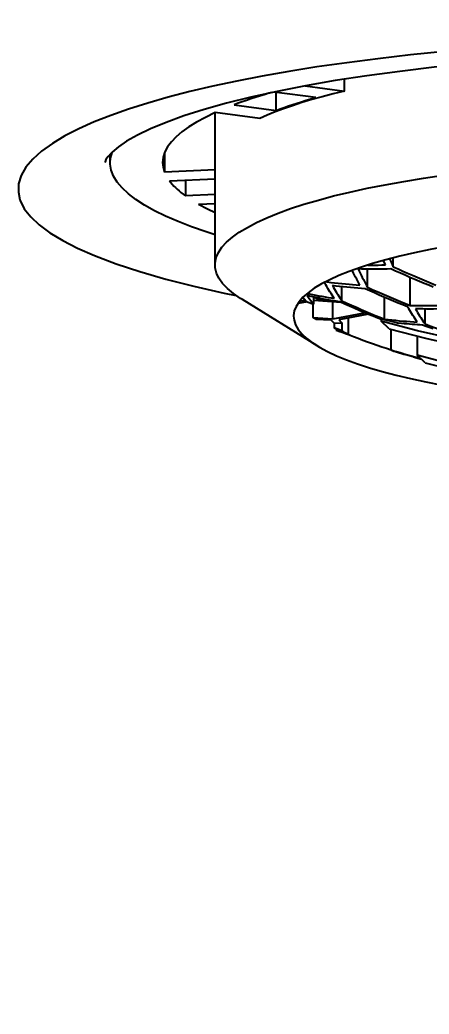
# Model space of a CAD drawing. Header units: millimetres. Extents: x 4859 to 5453, y 1404 to 2244.
# Drawn here: x 4998.95 to 5006.76, y 1847.51 to 1866.51 of the extents above; entities that cross this region are included whole.
import ezdxf

# ---------------------------------------------------------------- set-up
doc = ezdxf.new("R2010")
doc.units = ezdxf.units.MM
doc.styles.get("Standard").update_dxf_attribs({"font": 'arial.ttf'})
doc.dimstyles.new('사본(2) STANDARD', dxfattribs={"dimscale": 0, "dimtxt": 4, "dimasz": 4, "dimexe": 1.25, "dimexo": 0.625, "dimgap": 1.5, "dimtad": 3, "dimtih": 1, "dimtoh": 1, "dimdec": 1, "dimzin": 9, "dimdsep": 46, "dimtxsty": 'Standard', "dimcen": 2.5, "dimclrd": 3, "dimclre": 3, "dimclrt": 4, "dimadec": 0, "dimazin": 0, "dimtfac": 1, "dimtdec": 1, "dimtmove": 0, "dimatfit": 3, "dimfxl": 1.25, "dimtfill": 1, "dimtolj": 1, "dimtzin": 0, "dimarcsym": 0})

# ---------------------------------------------------------------- blocks, each defined once
blk = doc.blocks.new('*D81')
at = {"color": 3, "lineweight": -2, "transparency": 16777216}
for p, q in [((5012.045, 1914.068), (4931.096, 1914.068)), ((4932.346, 1908.068), (4932.346, 1776.681)), ((4932.346, 1636.168), (4932.346, 1767.554)), ((4987.545, 1630.168), (4931.096, 1630.168))]:
    blk.add_line(p, q, dxfattribs=at)
at = {"color": 3, "transparency": 16777216}
for points in [[(4931.346, 1908.068), (4933.346, 1908.068), (4932.346, 1914.068)], [(4931.346, 1636.168), (4933.346, 1636.168), (4932.346, 1630.168)]]:
    blk.add_solid(points, dxfattribs=at)
at = {"layer": 'Defpoints', "color": 0, "transparency": 16777216}
for p in [(5012.67, 1914.068), (4932.346, 1630.168), (4988.17, 1630.168)]:
    blk.add_point(p, dxfattribs=at)
at = {"color": 4, "transparency": 16777216, "insert": (4932.346, 1772.118), "char_height": 6, "attachment_point": 5, "bg_fill": 3, "box_fill_scale": 1.1, "bg_fill_color": 256, "bg_fill_true_color": 13158600, "bg_fill_transparency": 0}
blk.add_mtext('\\A1;284', dxfattribs=at)
blk = doc.blocks.new('*D82')
at = {"color": 3, "lineweight": -2, "transparency": 16777216}
for p, q in [((5012.045, 1882.168), (4963.448, 1882.168)), ((4964.698, 1876.168), (4964.698, 1760.731)), ((4964.698, 1636.168), (4964.698, 1751.604)), ((4987.545, 1630.168), (4963.448, 1630.168))]:
    blk.add_line(p, q, dxfattribs=at)
at = {"color": 3, "transparency": 16777216}
for points in [[(4963.698, 1876.168), (4965.698, 1876.168), (4964.698, 1882.168)], [(4963.698, 1636.168), (4965.698, 1636.168), (4964.698, 1630.168)]]:
    blk.add_solid(points, dxfattribs=at)
at = {"layer": 'Defpoints', "color": 0, "transparency": 16777216}
for p in [(5012.67, 1882.168), (4964.698, 1630.168), (4988.17, 1630.168)]:
    blk.add_point(p, dxfattribs=at)
at = {"color": 4, "transparency": 16777216, "insert": (4964.698, 1756.168), "char_height": 6, "attachment_point": 5, "bg_fill": 3, "box_fill_scale": 1.1, "bg_fill_color": 256, "bg_fill_true_color": 13158600, "bg_fill_transparency": 0}
blk.add_mtext('\\A1;252', dxfattribs=at)

msp = doc.modelspace()

# ---------------------------------------------------------------- linework, layer by layer
at = {"color": 7, "linetype": 'Continuous'}
for p, q in [((5005.138, 1865.148), (5005.138, 1865.373)), ((5004.394, 1865.248), (5003.855, 1865.142)), ((5004.392, 1865.247), (5005.138, 1865.148)), ((5003.855, 1865.142), (5003.352, 1865.031)), ((5004.591, 1865.023), (5003.796, 1865.129)), ((5003.839, 1864.778), (5003.839, 1865.123)), ((5001.022, 1864.803), (5000.68, 1864.683)), ((5003.036, 1864.884), (5003.839, 1864.778)), ((5002.67, 1861.824), (5002.67, 1864.735)), ((5003.526, 1864.622), (5002.674, 1864.735)), ((5000.67, 1863.781), (5000.67, 1863.94)), ((5001.706, 1863.961), (5001.706, 1863.595)), ((5002.67, 1863.639), (5001.706, 1863.595)), ((5001.801, 1863.429), (5002.67, 1863.469)), ((5002.104, 1863.443), (5002.104, 1863.145)), ((5002.67, 1863.171), (5002.104, 1863.145)), ((5002.355, 1862.986), (5002.67, 1863)), ((5006.001, 1861.941), (5006.03, 1861.877)), ((5006.071, 1861.79), (5006.071, 1861.959)), ((5005.583, 1861.397), (5005.583, 1861.744)), ((5005.924, 1861.826), (5005.885, 1861.91)), ((5006.03, 1861.877), (5006.071, 1861.79)), ((5006.393, 1861.05), (5006.393, 1861.585)), ((5004.859, 1861.543), (5004.701, 1861.461)), ((5004.762, 1861.478), (5004.747, 1861.485)), ((5004.782, 1861.443), (5004.762, 1861.478)), ((5004.792, 1861.508), (5004.808, 1861.501)), ((5004.808, 1861.501), (5004.808, 1861.517)), ((5005.092, 1861.137), (5005.092, 1861.408)), ((5005.625, 1861.329), (5005.535, 1861.37)), ((5004.373, 1861.17), (5004.347, 1861.204)), ((5004.446, 1861.293), (5004.349, 1861.207)), ((5004.426, 1861.238), (5004.455, 1861.2)), ((5004.433, 1861.281), (5004.471, 1861.273)), ((5004.455, 1861.2), (5004.469, 1861.181)), ((5004.469, 1861.181), (5004.497, 1861.145)), ((5004.554, 1861.073), (5004.554, 1861.211)), ((5004.61, 1861.174), (5004.576, 1861.206)), ((5004.61, 1861.174), (5004.61, 1861.199)), ((5004.61, 1861.174), (5004.803, 1861.162)), ((5005.903, 1860.789), (5005.903, 1861.207)), ((5004.614, 1860.283), (5003.192, 1861.161)), ((5004.255, 1861.085), (5004.253, 1861.089)), ((5004.431, 1861.119), (5004.255, 1861.085)), ((5004.284, 1861.133), (5004.387, 1861.153)), ((5004.407, 1861.128), (5004.373, 1861.17)), ((5004.407, 1861.128), (5004.554, 1861.073)), ((5004.538, 1861.079), (5004.538, 1860.821)), ((5005.076, 1861.108), (5004.553, 1861.142)), ((5004.921, 1860.797), (5004.921, 1861.118)), ((5005.145, 1861.077), (5005.053, 1861.118)), ((5006.303, 1861.087), (5006.393, 1861.05)), ((5004.538, 1860.821), (5004.921, 1860.797)), ((5004.568, 1860.801), (5004.556, 1860.809)), ((5004.58, 1860.793), (5004.568, 1860.801)), ((5004.921, 1860.797), (5005.523, 1860.912)), ((5005.597, 1860.881), (5005.035, 1860.774)), ((5005.219, 1860.493), (5005.219, 1860.809)), ((5005.815, 1860.825), (5005.903, 1860.789)), ((5005.84, 1860.803), (5005.84, 1860.748)), ((5005.84, 1860.803), (5005.951, 1860.772)), ((5006.678, 1860.697), (5006.678, 1860.982)), ((5004.592, 1860.785), (5004.58, 1860.793)), ((5004.889, 1860.767), (5004.592, 1860.785)), ((5004.889, 1860.767), (5004.946, 1860.713)), ((5004.946, 1860.713), (5005.092, 1860.72)), ((5004.946, 1860.713), (5004.946, 1860.621)), ((5005.011, 1860.597), (5004.946, 1860.621)), ((5005.035, 1860.774), (5005.092, 1860.72)), ((5005.092, 1860.72), (5005.092, 1860.566)), ((5005.991, 1860.606), (5005.84, 1860.748)), ((5006.533, 1860.566), (5005.84, 1860.748)), ((5005.951, 1860.772), (5006.063, 1860.741)), ((5006.063, 1860.741), (5006.176, 1860.711)), ((5006.697, 1860.65), (5006.631, 1860.675)), ((5006.83, 1860.602), (5006.697, 1860.65)), ((5004.984, 1860.597), (5004.984, 1860.581)), ((5004.984, 1860.581), (5005.07, 1860.549)), ((5005.092, 1860.566), (5005.011, 1860.597)), ((5005.064, 1860.547), (5005.052, 1860.551)), ((5005.07, 1860.549), (5005.056, 1860.556)), ((5005.113, 1860.529), (5005.064, 1860.547)), ((5005.092, 1860.566), (5005.107, 1860.557)), ((5005.162, 1860.511), (5005.113, 1860.529)), ((5005.254, 1860.476), (5005.162, 1860.511)), ((5006.03, 1860.201), (5006.03, 1860.596)), ((5006.53, 1860.464), (5006.53, 1860.099)), ((5007.232, 1860.408), (5006.533, 1860.566)), ((5005.941, 1860.231), (5006.03, 1860.201)), ((5006.03, 1860.201), (5006.101, 1860.179)), ((5006.101, 1860.179), (5006.172, 1860.157)), ((5006.456, 1860.069), (5006.496, 1860.058)), ((5006.552, 1860.043), (5006.483, 1860.062)), ((5006.496, 1860.058), (5006.586, 1860.031)), ((5006.519, 1860.06), (5006.588, 1860.042)), ((5006.681, 1859.957), (5006.53, 1860.099)), ((5006.605, 1860.029), (5006.552, 1860.043)), ((5006.586, 1860.031), (5006.611, 1860.024)), ((5006.681, 1859.957), (5007.375, 1859.775))]:
    msp.add_line(p, q, dxfattribs=at)
for points in [[(5012.67, 1866.154), (5011.963, 1866.151), (5011.255, 1866.139), (5010.546, 1866.12), (5009.831, 1866.092), (5009.115, 1866.056), (5008.413, 1866.013), (5007.725, 1865.961), (5007.05, 1865.902), (5006.4, 1865.837), (5005.779, 1865.766), (5005.183, 1865.689), (5004.616, 1865.608), (5004.079, 1865.522), (5003.571, 1865.432), (5003.087, 1865.338), (5002.626, 1865.24), (5002.191, 1865.138), (5001.778, 1865.031), (5001.388, 1864.919), (5001.022, 1864.803)], [(5008.938, 1865.782), (5008.223, 1865.73), (5007.526, 1865.67), (5006.849, 1865.601), (5006.195, 1865.524), (5005.565, 1865.439), (5004.964, 1865.347), (5004.394, 1865.248)], [(5003.352, 1865.031), (5002.887, 1864.915), (5002.461, 1864.795)], [(5003.749, 1865.118), (5003.697, 1865.104), (5003.608, 1865.077), (5003.521, 1865.05), (5003.436, 1865.023), (5003.352, 1864.996), (5003.27, 1864.968), (5003.19, 1864.941), (5003.112, 1864.913), (5003.036, 1864.884)], [(5005.138, 1865.148), (5004.922, 1865.095), (5004.715, 1865.04), (5004.517, 1864.984), (5004.328, 1864.927), (5004.148, 1864.868), (5003.978, 1864.808), (5003.817, 1864.748), (5003.667, 1864.685), (5003.526, 1864.622)], [(5003.839, 1864.778), (5003.914, 1864.806), (5003.992, 1864.834), (5004.071, 1864.862), (5004.153, 1864.89), (5004.237, 1864.917), (5004.322, 1864.944), (5004.41, 1864.971), (5004.5, 1864.997), (5004.591, 1865.023)], [(5002.461, 1864.795), (5002.076, 1864.672), (5001.736, 1864.548), (5001.44, 1864.425), (5001.188, 1864.303), (5000.984, 1864.187), (5000.826, 1864.079), (5000.71, 1863.982), (5000.632, 1863.899)], [(5000.68, 1864.683), (5000.362, 1864.557), (5000.069, 1864.426), (4999.805, 1864.29), (4999.569, 1864.147), (4999.362, 1863.998), (4999.193, 1863.846), (4999.063, 1863.69), (4998.972, 1863.531), (4998.923, 1863.372), (4998.917, 1863.213), (4998.947, 1863.071)], [(5002.674, 1864.735), (5002.487, 1864.645), (5002.319, 1864.554), (5002.17, 1864.462), (5002.04, 1864.368), (5001.929, 1864.274), (5001.837, 1864.178), (5001.766, 1864.082), (5001.714, 1863.985), (5001.682, 1863.887), (5001.67, 1863.78)], [(5000.632, 1863.899), (5000.589, 1863.837), (5000.573, 1863.797), (5000.57, 1863.781)], [(5000.67, 1863.781), (5000.676, 1863.862), (5000.707, 1863.975), (5000.71, 1863.982)], [(5002.67, 1862.403), (5002.502, 1862.456), (5002.222, 1862.553), (5001.964, 1862.654), (5001.728, 1862.756), (5001.515, 1862.861), (5001.325, 1862.968), (5001.158, 1863.076), (5001.016, 1863.186), (5000.898, 1863.297), (5000.804, 1863.409), (5000.735, 1863.521), (5000.691, 1863.635), (5000.671, 1863.748), (5000.67, 1863.781)], [(5001.67, 1863.78), (5001.678, 1863.693), (5001.706, 1863.595)], [(5002.67, 1861.824), (5002.672, 1861.866), (5002.693, 1861.965), (5002.736, 1862.063), (5002.802, 1862.161), (5002.89, 1862.258), (5003.001, 1862.355), (5003.133, 1862.45), (5003.287, 1862.543), (5003.462, 1862.635), (5003.658, 1862.726), (5003.875, 1862.814), (5004.111, 1862.9), (5004.367, 1862.983), (5004.642, 1863.064), (5004.934, 1863.142), (5005.245, 1863.217), (5005.572, 1863.289), (5005.915, 1863.357), (5006.274, 1863.422), (5006.647, 1863.484), (5007.033, 1863.542)], [(5001.801, 1863.429), (5001.826, 1863.397), (5001.853, 1863.365), (5001.882, 1863.333), (5001.914, 1863.302), (5001.947, 1863.27), (5001.983, 1863.239), (5002.021, 1863.207), (5002.061, 1863.176), (5002.104, 1863.145)], [(4998.947, 1863.071), (4998.953, 1863.054), (4999.031, 1862.898), (4999.153, 1862.743), (4999.316, 1862.59), (4999.52, 1862.439), (4999.763, 1862.292), (5000.045, 1862.147), (5000.368, 1862.005)], [(5002.355, 1862.986), (5002.528, 1862.895), (5002.67, 1862.829)], [(5007.086, 1862.179), (5006.774, 1862.119), (5006.476, 1862.056), (5006.194, 1861.991), (5005.927, 1861.922)], [(5000.368, 1862.005), (5000.781, 1861.848), (5001.234, 1861.698), (5001.729, 1861.554), (5002.266, 1861.417), (5002.844, 1861.286), (5003.076, 1861.24)], [(5003.192, 1861.161), (5003.157, 1861.184), (5003.021, 1861.278), (5002.907, 1861.374), (5002.815, 1861.472), (5002.745, 1861.569), (5002.698, 1861.668), (5002.674, 1861.767), (5002.67, 1861.824)], [(5005.445, 1861.777), (5005.231, 1861.701), (5005.035, 1861.623), (5004.859, 1861.543)], [(5005.399, 1861.748), (5005.419, 1861.707), (5005.44, 1861.667), (5005.46, 1861.626), (5005.481, 1861.587), (5005.501, 1861.548), (5005.522, 1861.509), (5005.542, 1861.471), (5005.562, 1861.434), (5005.583, 1861.397)], [(5006.026, 1861.748), (5005.956, 1861.746), (5005.886, 1861.745), (5005.816, 1861.744), (5005.747, 1861.744), (5005.677, 1861.744), (5005.607, 1861.744), (5005.538, 1861.745), (5005.468, 1861.746), (5005.399, 1861.748)], [(5005.927, 1861.922), (5005.678, 1861.851), (5005.445, 1861.777)], [(5005.584, 1861.821), (5005.645, 1861.821), (5005.715, 1861.822), (5005.785, 1861.823), (5005.854, 1861.824), (5005.924, 1861.826)], [(5006.836, 1861.4), (5006.748, 1861.436), (5006.659, 1861.472), (5006.57, 1861.51), (5006.48, 1861.548), (5006.39, 1861.586), (5006.3, 1861.626), (5006.209, 1861.666), (5006.117, 1861.707), (5006.026, 1861.748)], [(5006.071, 1861.79), (5006.163, 1861.748), (5006.254, 1861.708), (5006.345, 1861.667), (5006.436, 1861.628), (5006.526, 1861.589), (5006.615, 1861.551), (5006.704, 1861.514), (5006.793, 1861.477), (5006.881, 1861.441)], [(5005.435, 1861.441), (5005.415, 1861.478), (5005.395, 1861.515), (5005.374, 1861.553), (5005.354, 1861.591), (5005.334, 1861.63), (5005.313, 1861.669), (5005.293, 1861.709), (5005.287, 1861.721)], [(5004.701, 1861.461), (5004.564, 1861.378), (5004.446, 1861.293)], [(5004.946, 1861.185), (5004.925, 1861.216), (5004.905, 1861.247), (5004.885, 1861.279), (5004.864, 1861.311), (5004.844, 1861.343), (5004.823, 1861.376), (5004.803, 1861.41), (5004.782, 1861.443)], [(5004.808, 1861.501), (5004.878, 1861.492), (5004.948, 1861.484), (5005.018, 1861.477), (5005.088, 1861.469), (5005.157, 1861.463), (5005.227, 1861.457), (5005.296, 1861.451), (5005.366, 1861.446), (5005.435, 1861.441)], [(5004.909, 1861.429), (5004.929, 1861.395), (5004.949, 1861.361), (5004.97, 1861.328), (5004.99, 1861.295), (5005.011, 1861.262), (5005.031, 1861.23), (5005.052, 1861.199), (5005.072, 1861.168), (5005.092, 1861.137)], [(5005.535, 1861.37), (5005.466, 1861.374), (5005.397, 1861.38), (5005.327, 1861.385), (5005.258, 1861.391), (5005.188, 1861.398), (5005.118, 1861.405), (5005.048, 1861.412), (5004.979, 1861.421), (5004.909, 1861.429)], [(5005.583, 1861.397), (5005.672, 1861.357), (5005.762, 1861.317), (5005.851, 1861.277), (5005.941, 1861.238), (5006.031, 1861.2), (5006.122, 1861.162), (5006.212, 1861.124), (5006.303, 1861.087)], [(5004.349, 1861.207), (5004.273, 1861.121), (5004.218, 1861.033), (5004.183, 1860.945), (5004.17, 1860.857), (5004.17, 1860.846)], [(5004.567, 1861.208), (5004.497, 1861.223), (5004.426, 1861.238)], [(5004.471, 1861.273), (5004.531, 1861.261), (5004.591, 1861.249), (5004.65, 1861.237), (5004.71, 1861.226), (5004.769, 1861.215), (5004.828, 1861.205), (5004.887, 1861.195), (5004.946, 1861.185)], [(5004.916, 1861.141), (5004.846, 1861.154), (5004.777, 1861.166), (5004.707, 1861.18), (5004.637, 1861.194), (5004.567, 1861.208)], [(5006.346, 1861.022), (5006.255, 1861.059), (5006.165, 1861.096), (5006.074, 1861.134), (5005.984, 1861.172), (5005.894, 1861.211), (5005.804, 1861.25), (5005.714, 1861.289), (5005.625, 1861.329)], [(5005.991, 1860.606), (5006.684, 1860.424), (5007.383, 1860.266), (5008.087, 1860.134), (5008.798, 1860.027), (5009.513, 1859.946), (5010.232, 1859.889), (5010.953, 1859.859), (5011.677, 1859.854), (5012.401, 1859.874), (5013.124, 1859.921), (5013.848, 1859.992), (5014.569, 1860.089), (5015.288, 1860.212), (5016.003, 1860.36), (5016.714, 1860.532), (5017.418, 1860.729), (5018.117, 1860.951), (5018.81, 1861.197)], [(5004.497, 1861.145), (5004.511, 1861.126), (5004.525, 1861.108), (5004.539, 1861.091), (5004.554, 1861.073)], [(5005.053, 1861.118), (5004.985, 1861.13), (5004.916, 1861.141)], [(5005.092, 1861.137), (5005.184, 1861.096), (5005.276, 1861.055), (5005.367, 1861.015), (5005.457, 1860.975), (5005.547, 1860.937), (5005.637, 1860.899), (5005.726, 1860.861), (5005.815, 1860.825)], [(5005.84, 1860.78), (5005.776, 1860.806), (5005.687, 1860.843), (5005.598, 1860.88), (5005.508, 1860.918), (5005.418, 1860.957), (5005.328, 1860.996), (5005.237, 1861.036), (5005.145, 1861.077)], [(5006.53, 1860.733), (5006.509, 1860.763), (5006.489, 1860.794), (5006.469, 1860.825), (5006.448, 1860.857), (5006.428, 1860.889), (5006.407, 1860.922), (5006.387, 1860.955), (5006.366, 1860.988), (5006.346, 1861.022)], [(5006.393, 1861.05), (5006.463, 1861.048), (5006.533, 1861.047), (5006.602, 1861.047), (5006.672, 1861.047), (5006.742, 1861.047), (5006.811, 1861.048), (5006.881, 1861.049), (5006.951, 1861.05), (5007.02, 1861.052)], [(5007.12, 1860.988), (5007.051, 1860.986), (5006.981, 1860.984), (5006.912, 1860.983), (5006.842, 1860.982), (5006.773, 1860.982), (5006.703, 1860.982), (5006.633, 1860.983), (5006.563, 1860.984), (5006.494, 1860.985)], [(5006.494, 1860.985), (5006.514, 1860.951), (5006.535, 1860.918), (5006.555, 1860.885), (5006.575, 1860.852), (5006.596, 1860.82), (5006.616, 1860.789), (5006.637, 1860.757), (5006.657, 1860.727), (5006.678, 1860.697)], [(5004.17, 1860.846), (5004.178, 1860.769), (5004.207, 1860.681), (5004.257, 1860.594), (5004.328, 1860.507), (5004.42, 1860.421), (5004.532, 1860.336), (5004.614, 1860.283)], [(5004.556, 1860.809), (5004.544, 1860.817), (5004.538, 1860.821)], [(5005.056, 1860.556), (5005.042, 1860.564), (5005.029, 1860.571), (5005.015, 1860.579), (5005.001, 1860.587), (5004.987, 1860.595), (5004.974, 1860.604), (5004.96, 1860.612), (5004.946, 1860.621)], [(5005.903, 1860.789), (5005.974, 1860.781), (5006.044, 1860.773), (5006.114, 1860.766), (5006.184, 1860.759), (5006.254, 1860.753), (5006.323, 1860.747), (5006.392, 1860.742), (5006.461, 1860.737), (5006.53, 1860.733)], [(5006.631, 1860.675), (5006.581, 1860.678), (5006.531, 1860.681), (5006.48, 1860.684), (5006.43, 1860.688), (5006.379, 1860.692), (5006.329, 1860.697), (5006.278, 1860.701), (5006.227, 1860.706), (5006.176, 1860.711)], [(5006.678, 1860.697), (5006.767, 1860.663), (5006.857, 1860.63), (5006.947, 1860.598), (5007.037, 1860.566), (5007.127, 1860.535), (5007.217, 1860.503)], [(5005.107, 1860.557), (5005.121, 1860.549), (5005.135, 1860.54), (5005.149, 1860.532), (5005.163, 1860.524), (5005.177, 1860.516), (5005.191, 1860.508), (5005.205, 1860.5), (5005.219, 1860.493)], [(5005.219, 1860.493), (5005.31, 1860.458), (5005.401, 1860.424), (5005.492, 1860.39), (5005.583, 1860.357), (5005.673, 1860.325), (5005.762, 1860.293), (5005.852, 1860.261), (5005.941, 1860.231)], [(5004.614, 1860.283), (5004.664, 1860.252), (5004.817, 1860.17), (5004.988, 1860.089), (5005.179, 1860.011), (5005.389, 1859.934), (5005.617, 1859.86), (5005.862, 1859.788), (5006.124, 1859.719), (5006.402, 1859.652), (5006.696, 1859.589), (5007.005, 1859.528)], [(5006.343, 1860.102), (5006.273, 1860.122), (5006.202, 1860.144), (5006.131, 1860.166)], [(5006.131, 1860.166), (5006.152, 1860.158), (5006.172, 1860.151), (5006.192, 1860.144)], [(5006.172, 1860.157), (5006.242, 1860.137), (5006.312, 1860.116), (5006.382, 1860.097), (5006.451, 1860.078), (5006.519, 1860.06)], [(5006.192, 1860.144), (5006.213, 1860.137), (5006.233, 1860.131), (5006.254, 1860.126), (5006.274, 1860.121), (5006.286, 1860.119)], [(5006.483, 1860.062), (5006.413, 1860.082), (5006.343, 1860.102)], [(5010.052, 1859.438), (5009.336, 1859.52), (5008.626, 1859.627), (5007.922, 1859.759), (5007.223, 1859.917), (5006.53, 1860.099)]]:
    msp.add_lwpolyline(points, dxfattribs=at)
msp.add_arc((5012.67, 1880.2), 21.077, 251.6527, 251.9246, dxfattribs=at)

# ---------------------------------------------------------------- next in the draw order: dimensions: what is measured, and where the dimension line sits
dim = msp.add_linear_dim(base=(4932.346, 1630.168), p1=(5012.67, 1914.068), p2=(4988.17, 1630.168), angle=90, text='284', dimstyle='사본(2) STANDARD', override={"dimscale": 1, "dimtxt": 6, "dimasz": 6, "dimtad": 0})
dim.commit()
dim.dimension.update_dxf_attribs({"geometry": '*D81', "text_midpoint": (4932.346, 1772.118)})

# ---------------------------------------------------------------- next in the draw order: dimensions: what is measured, and where the dimension line sits
dim = msp.add_linear_dim(base=(4964.698, 1630.168), p1=(5012.67, 1882.168), p2=(4988.17, 1630.168), angle=90, dimstyle='사본(2) STANDARD', override={"dimscale": 1, "dimtxt": 6, "dimasz": 6, "dimtad": 0})
dim.commit()
dim.dimension.update_dxf_attribs({"geometry": '*D82', "text_midpoint": (4964.698, 1756.168)})

doc.saveas('drawing.dxf')
